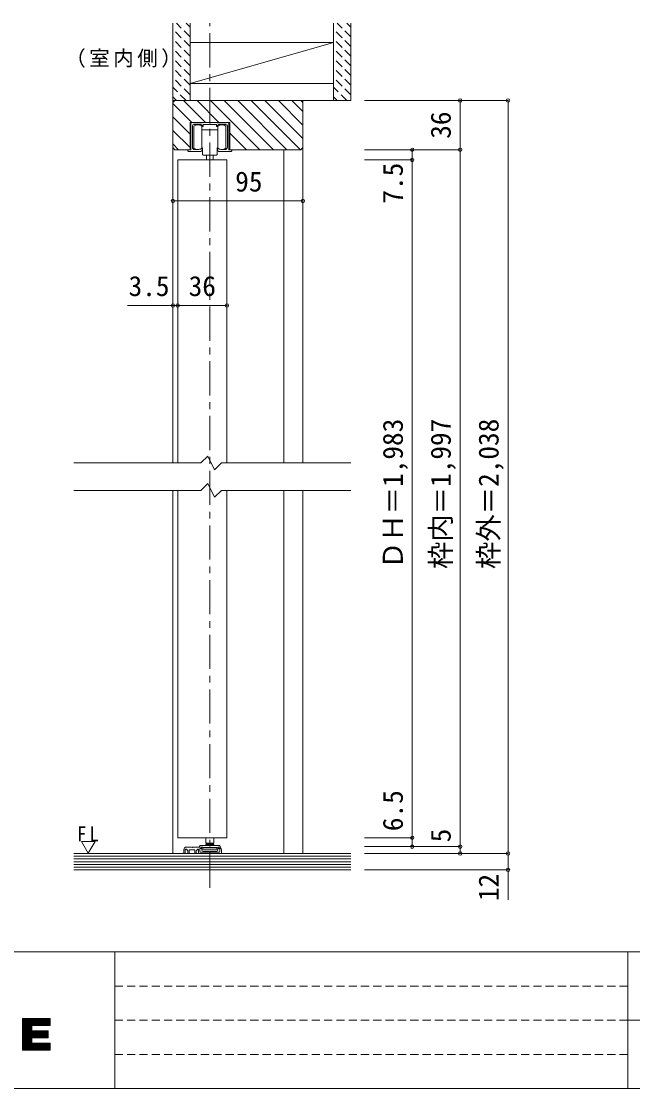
# Model space of a CAD drawing. Units: millimetres on the paper, with parts at other scales. Extents: x -197 to 281, y -138 to 137.
# Drawn here: x -70.8 to 18.6, y -138 to 18.1 of the extents above; entities that cross this region are included whole.
import ezdxf
from ezdxf.enums import TextEntityAlignment as Align

# ---------------------------------------------------------------- set-up
doc = ezdxf.new("R2010")
doc.units = ezdxf.units.MM
doc.header["$PDMODE"] = 32
doc.header["$PDSIZE"] = 0.5
doc.linetypes.add('CHAIN1', pattern=[8, 5, -1, 1, -1])
doc.linetypes.add('DASHED1', pattern=[1.8, 1.2, -0.6])
for name, color, linetype, lineweight in [('0-0_補助線', 7, 'Continuous', 9), ('0-1_通り芯', 4, 'CHAIN1', 9), ('0-3_仕上げ', 2, 'Continuous', 9), ('0-4_枠', 7, 'Continuous', 9), ('0-6_扉', 2, 'Continuous', 9), ('0-A_文字', 3, 'Continuous', 9), ('0-B_寸法', 7, 'Continuous', 9), ('0-C_ハッチ', 4, 'DASHED1', 9), ('F-0_補助線', 7, 'Continuous', 9), ('F-1_枠', 7, 'Continuous', 9)]:
    doc.layers.add(name, color=color, linetype=linetype, lineweight=lineweight)
doc.styles.add('ＭＳ ゴシック', font='')
doc.styles.get('ＭＳ ゴシック').set_extended_font_data('MS Gothic')

# ---------------------------------------------------------------- blocks, each defined once
blk = doc.blocks.new('04')
at = {"layer": '0-0_補助線', "lineweight": 18}
for p, q in [((-2.785, 2.066), (-2.785, -1.734)), ((-2.585, 2.266), (-2.385, 2.266)), ((-2.545, 1.766), (-2.545, -1.353)), ((-2.385, 2.266), (-2.385, 2.246)), ((-2.345, 1.966), (-1.405, 1.966)), ((-1.085, 2.266), (1.115, 2.266)), ((-1.015, 1.646), (-1.039, 1.646)), ((-1.021, 1.646), (-1.015, 1.646)), ((-0.975, 1.966), (-0.085, 1.966)), ((-0.975, 1.686), (-0.975, 1.966)), ((-0.085, 1.966), (0.015, 2.066)), ((1.068, 1.646), (1.045, 1.646)), ((1.605, 1.966), (1.435, 1.966)), ((1.605, 1.966), (2.375, 1.966)), ((2.575, 1.766), (2.575, -1.353)), ((2.815, 2.066), (2.815, -1.734)), ((-3.185, -1.874), (-3.185, -1.794)), ((-2.785, -1.734), (-3.125, -1.734)), ((-1.305, -1.974), (-3.085, -1.974)), ((-2.185, -1.713), (-1.745, -1.713)), ((-1.105, -1.637), (-1.105, -1.774)), ((-0.484, -2.513), (-0.484, -2.543)), ((-0.484, -2.543), (-0.484, -3.234)), ((0.516, -2.513), (0.516, -2.543)), ((0.516, -2.543), (0.516, -3.234)), ((1.135, -1.637), (1.135, -1.774)), ((3.115, -1.974), (1.335, -1.974)), ((1.775, -1.713), (2.215, -1.713)), ((2.815, -1.734), (3.155, -1.734)), ((3.215, -1.794), (3.215, -1.874))]:
    blk.add_line(p, q, dxfattribs=at)
at = {"layer": '0-0_補助線'}
for p, q in [((-2.344, 1.687), (-2.344, 0.837)), ((-1.144, 1.287), (-1.144, 1.687)), ((1.176, 1.687), (1.176, 1.287)), ((2.376, 0.837), (2.376, 1.687)), ((-2.344, 1.047), (-2.344, -0.073)), ((-2.344, 0.647), (-2.344, 0.837)), ((-2.344, -0.473), (-2.344, 0.647)), ((-1.145, 1.19), (-1.045, 1.19)), ((-1.144, 1.287), (-1.144, 0.837)), ((-1.144, 0.837), (-1.144, 0.647)), ((-1.144, 0.647), (-1.144, -0.473)), ((-0.945, 1.19), (-1.045, 1.19)), ((-0.945, 1.19), (-1.045, 1.19)), ((0.015, 1.19), (-0.945, 1.19)), ((0.015, 1.19), (-0.945, 1.19)), ((0.015, 1.19), (0.975, 1.19)), ((0.015, 1.19), (0.975, 1.19)), ((0.975, 1.19), (1.075, 1.19)), ((0.975, 1.19), (1.075, 1.19)), ((1.175, 1.19), (1.075, 1.19)), ((1.176, 0.837), (1.176, 1.287)), ((1.176, 0.647), (1.176, 0.837)), ((1.176, -0.473), (1.176, 0.647)), ((2.376, 0.837), (2.376, 0.647)), ((2.376, 0.647), (2.376, -0.473)), ((-2.344, -0.663), (-2.344, -0.473)), ((-2.344, -0.663), (-2.344, -1.513)), ((-1.045, -1.45), (-1.145, -1.45)), ((-1.144, -0.473), (-1.144, -0.663)), ((-1.144, -1.113), (-1.144, -0.663)), ((-1.144, -1.513), (-1.144, -1.113)), ((-1.045, -1.71), (-1.045, -1.45)), ((-1.045, -1.45), (-1.045, -1.71)), ((1.075, -1.45), (1.175, -1.45)), ((1.075, -1.71), (1.075, -1.45)), ((1.075, -1.45), (1.075, -1.71)), ((1.176, -0.663), (1.176, -0.473)), ((1.176, -0.663), (1.176, -1.113)), ((1.176, -1.113), (1.176, -1.513)), ((2.376, -0.473), (2.376, -0.663)), ((2.376, -1.513), (2.376, -0.663)), ((-1.045, -2.41), (-1.045, -1.71)), ((-0.945, -2.51), (-0.585, -2.51)), ((-0.585, -2.51), (0.015, -2.51)), ((-0.485, -2.51), (0.015, -2.51)), ((0.515, -2.51), (0.015, -2.51)), ((0.615, -2.51), (0.015, -2.51)), ((0.975, -2.51), (0.615, -2.51)), ((1.075, -2.41), (1.075, -1.71))]:
    blk.add_line(p, q, dxfattribs=at)
at = {"layer": '0-0_補助線', "lineweight": 18}
for points in [[(-2.325, 2.186), (-1.085, 2.186), (-1.085, 2.266)], [(0.015, 2.066), (0.115, 1.966), (1.005, 1.966), (1.005, 1.686)], [(1.115, 2.266), (1.115, 2.186), (2.355, 2.186)], [(2.415, 2.246), (2.415, 2.266), (2.615, 2.266)]]:
    blk.add_lwpolyline(points, dxfattribs=at)
for centre, radius, start, end in [((-2.585, 2.066), 0.2, 90, 180), ((-2.345, 1.766), 0.2, 90, 180), ((-2.325, 2.246), 0.06, 180, 270), ((-1.405, 1.616), 0.35, 7.76643, 90), ((-1.039, 1.666), 0.02, 187.76643, 270), ((-1.015, 1.686), 0.04, 270, 0), ((1.045, 1.686), 0.04, 180, 270), ((1.068, 1.666), 0.02, 270, 352.23357), ((1.435, 1.616), 0.35, 90, 172.23357), ((2.355, 2.246), 0.06, 270, 0), ((2.375, 1.766), 0.2, 0, 90), ((2.615, 2.066), 0.2, 0, 90), ((-2.185, -1.353), 0.36, 180, 270), ((-1.185, -1.637), 0.08, 0, 121.23293), ((1.215, -1.637), 0.08, 58.76707, 180), ((2.215, -1.353), 0.36, 270, 0), ((-3.125, -1.794), 0.06, 90, 180), ((-3.085, -1.874), 0.1, 180, 270), ((-1.745, -0.713), 1, 270, 301.23293), ((-1.305, -1.774), 0.2, 270, 0), ((1.335, -1.774), 0.2, 180, 270), ((1.775, -0.713), 1, 238.76707, 270), ((3.115, -1.874), 0.1, 270, 0), ((3.155, -1.794), 0.06, 0, 90)]:
    blk.add_arc(centre, radius, start, end, dxfattribs=at)
at = {"layer": '0-0_補助線'}
for centre, radius, start, end in [((-1.744, 0.887), 1, 53.1301, 126.8699), ((1.776, 0.887), 1, 53.1301, 126.8699), ((-1.744, -0.713), 1, 233.1301, 306.8699), ((1.776, -0.713), 1, 233.1301, 306.8699), ((-0.945, -2.41), 0.1, 180, 270), ((0.975, -2.41), 0.1, 270, 0)]:
    blk.add_arc(centre, radius, start, end, dxfattribs=at)
blk = doc.blocks.new('03')
at = {"layer": '0-0_補助線'}
for p, q in [((-1.466, -0.07), (-1.466, 0.07)), ((-1.366, 0.17), (0.634, 0.17)), ((-0.566, 1.281), (-0.566, 0.474)), ((-0.566, 0.474), (0.634, 0.474)), ((-0.316, 0.43), (-0.566, 0.474)), ((-0.466, 0.37), (-0.566, 0.27)), ((-0.566, 0.17), (-0.566, 0.27)), ((0.634, 0.27), (-0.566, 0.27)), ((-0.466, 0.37), (0.534, 0.37)), ((-0.316, 0.43), (0.384, 0.43)), ((-0.316, 0.43), (-0.316, 0.37)), ((0.384, 0.43), (0.634, 0.474)), ((0.384, 0.43), (0.384, 0.37)), ((0.634, 0.27), (0.534, 0.37)), ((0.634, 0.474), (0.634, 1.281)), ((0.634, 0.27), (0.634, 0.17)), ((0.634, 0.17), (1.434, 0.17)), ((1.534, 0.07), (1.534, -0.07)), ((-1.466, -0.07), (-1.292, -0.07)), ((-1.292, -0.07), (-1.002, -0.116)), ((-1.002, -0.116), (-0.976, -0.12)), ((-0.976, -0.35), (-0.976, -0.12)), ((-0.976, -0.123), (1.044, -0.123)), ((-0.976, -0.39), (1.044, -0.39)), ((-0.966, -0.69), (1.034, -0.69)), ((1.044, -0.12), (1.36, -0.07)), ((1.044, -0.12), (1.044, -0.35)), ((1.36, -0.07), (1.534, -0.07))]:
    blk.add_line(p, q, dxfattribs=at)
for points in [[(-1.126, -0.53), (-1.126, -0.39), (-1.016, -0.39)], [(-1.016, -0.39), (-0.976, -0.39), (-0.976, -0.35)], [(1.044, -0.35), (1.044, -0.39), (1.084, -0.39)], [(1.084, -0.39), (1.194, -0.39), (1.194, -0.53)]]:
    blk.add_lwpolyline(points, dxfattribs=at)
for centre, radius, start, end in [((-1.366, 0.07), 0.1, 90, 180), ((1.434, 0.07), 0.1, 0, 90), ((-0.966, -0.53), 0.16, 180, 270), ((1.034, -0.53), 0.16, 270, 0)]:
    blk.add_arc(centre, radius, start, end, dxfattribs=at)

msp = doc.modelspace()

# ---------------------------------------------------------------- linework, layer by layer
at = {"layer": '0-0_補助線'}
msp.add_line((-42.049, -102.72), (-42.049, -102.82), dxfattribs=at)
at = {"layer": '0-1_通り芯'}
msp.add_line((-43.269, -108.6), (-43.269, 17.85), dxfattribs=at)
at = {"layer": '0-3_仕上げ'}
for p, q in [((-48.669, 6.55), (-48.669, 17.85)), ((-46.169, 6.55), (-46.169, 17.85)), ((-25.169, 6.55), (-25.169, 17.85)), ((-22.669, 6.55), (-22.669, 17.85)), ((-46.169, 15.05), (-25.169, 15.05)), ((-46.169, 9.05), (-25.169, 9.05)), ((-48.669, 6.55), (-22.669, 6.55)), ((-22.669, -103.6), (-63.169, -103.6)), ((-63.169, -106), (-22.669, -106))]:
    msp.add_line(p, q, dxfattribs=at)
at = {"layer": '0-3_仕上げ', "color": 7}
for p, q in [((-25.169, 15.05), (-46.169, 9.05)), ((-63.169, -104), (-22.669, -104)), ((-63.169, -104.4), (-22.669, -104.4)), ((-63.169, -104.8), (-22.669, -104.8)), ((-63.169, -105.2), (-22.669, -105.2)), ((-63.169, -105.6), (-22.669, -105.6))]:
    msp.add_line(p, q, dxfattribs=at)
at = {"layer": '0-4_枠', "color": 4}
for p, q in [((-48.669, -46.477), (-48.669, 6.55)), ((-29.669, -46.477), (-29.669, 6.55)), ((-32.469, -46.477), (-32.469, -0.65)), ((-48.669, -103.6), (-48.669, -50.477)), ((-32.469, -103.6), (-32.469, -50.477)), ((-29.669, -103.6), (-29.669, -50.477))]:
    msp.add_line(p, q, dxfattribs=at)
at = {"layer": '0-4_枠', "color": 3}
for p, q in [((-48.369, 6.55), (-48.669, 6.25)), ((-48.669, 6.25), (-48.669, -0.35)), ((-29.969, 6.55), (-48.369, 6.55)), ((-46.169, 3.35), (-40.369, 3.35)), ((-48.669, -0.35), (-48.369, -0.65))]:
    msp.add_line(p, q, dxfattribs=at)
at = {"layer": '0-4_枠'}
for p, q in [((-46.669, -102.66), (-45.929, -102.66)), ((-45.869, -102.72), (-45.929, -102.66)), ((-45.869, -102.72), (-45.809, -102.66)), ((-44.549, -102.66), (-45.809, -102.66)), ((-45.232, -103.172), (-45.032, -102.972)), ((-44.929, -103.015), (-44.929, -103.4)), ((-44.709, -102.92), (-44.709, -103.32)), ((-44.529, -102.86), (-44.649, -102.86)), ((-44.489, -102.72), (-44.489, -102.82)), ((-42.049, -102.72), (-42.049, -102.82)), ((-42.009, -102.86), (-41.889, -102.86)), ((-41.829, -102.92), (-41.829, -103.32)), ((-47.069, -103.6), (-47.069, -103.06)), ((-47.069, -103.6), (-46.869, -103.6)), ((-46.869, -103.6), (-46.869, -103.051)), ((-46.489, -103.6), (-46.269, -103.6)), ((-46.269, -103.6), (-46.269, -103.08)), ((-46.249, -103.06), (-45.489, -103.06)), ((-45.469, -103.6), (-45.469, -103.08)), ((-45.469, -103.6), (-45.249, -103.6)), ((-45.249, -103.6), (-45.249, -103.215)), ((-44.729, -103.6), (-41.589, -103.6)), ((-44.609, -103.42), (-43.329, -103.42)), ((-43.269, -103.48), (-43.329, -103.42)), ((-41.589, -103.06), (-41.589, -103.6))]:
    msp.add_line(p, q, dxfattribs=at)
at = {"layer": '0-4_枠', "color": 3}
for points in [[(-29.969, -0.65), (-29.669, -0.35), (-29.669, 6.25), (-29.969, 6.55)], [(-48.369, -0.65), (-46.169, -0.65), (-46.169, 3.35)], [(-40.369, 3.35), (-40.369, -0.65), (-29.969, -0.65)]]:
    msp.add_lwpolyline(points, dxfattribs=at)
at = {"layer": '0-4_枠'}
for points in [[(-46.489, -103.6), (-46.489, -103.19), (-46.699, -102.981)], [(-43.269, -103.48), (-43.209, -103.42), (-41.929, -103.42)]]:
    msp.add_lwpolyline(points, dxfattribs=at)
for centre, radius, start, end in [((-46.669, -103.06), 0.4, 90, 180), ((-46.769, -103.051), 0.1, 45, 180), ((-44.989, -103.015), 0.06, 360, 135), ((-44.649, -102.92), 0.06, 90, 180), ((-44.549, -102.72), 0.06, 360, 90), ((-44.529, -102.82), 0.04, 270, 360), ((-41.989, -102.72), 0.06, 90, 180), ((-42.009, -102.82), 0.04, 180, 270), ((-41.989, -103.06), 0.4, 360, 90), ((-41.889, -102.92), 0.06, 0, 90), ((-46.249, -103.08), 0.02, 90, 180), ((-45.489, -103.08), 0.02, 0, 90), ((-45.189, -103.215), 0.06, 135, 180), ((-44.729, -103.4), 0.2, 180, 270), ((-44.609, -103.32), 0.1, 180, 270), ((-41.929, -103.32), 0.1, 270, 0)]:
    msp.add_arc(centre, radius, start, end, dxfattribs=at)
at = {"layer": '0-6_扉', "color": 6}
for p, q in [((-47.969, -2.15), (-40.769, -2.15)), ((-47.969, -46.477), (-47.969, -2.15)), ((-40.769, -46.477), (-40.769, -2.15)), ((-47.969, -101.3), (-47.969, -50.477)), ((-40.769, -101.3), (-40.769, -50.477)), ((-47.969, -101.3), (-40.769, -101.3))]:
    msp.add_line(p, q, dxfattribs=at)
at = {"layer": '0-6_扉'}
for p, q in [((-44.569, -46.477), (-63.169, -46.477)), ((-22.669, -46.477), (-41.569, -46.477)), ((-63.169, -50.477), (-44.569, -50.477)), ((-41.569, -50.477), (-22.669, -50.477))]:
    msp.add_line(p, q, dxfattribs=at)
for points in [[(-41.569, -46.477), (-42.569, -47.477), (-43.569, -45.477), (-44.569, -46.477)], [(-44.569, -50.477), (-43.569, -49.477), (-42.569, -51.477), (-41.569, -50.477)]]:
    msp.add_lwpolyline(points, dxfattribs=at)
at = {"layer": '0-A_文字', "color": 7}
msp.add_line((-62.056, -101.837), (-61.056, -103.569), dxfattribs=at)
msp.add_lwpolyline([(-62.056, -101.837), (-60.056, -101.837), (-61.056, -103.569)], dxfattribs=at)
at = {"layer": '0-B_寸法', "color": 4}
for p, q in [((-6.669, 6.55), (-20.669, 6.55)), ((0.331, 6.55), (-6.669, 6.55)), ((-6.669, -0.65), (-6.669, 6.55)), ((0.331, -103.6), (0.331, 6.55)), ((-6.669, -0.65), (-20.669, -0.65)), ((-13.669, -0.65), (-13.669, -2.15)), ((-6.669, -0.65), (-6.669, -102.6)), ((-13.669, -2.15), (-20.669, -2.15)), ((-13.669, -2.15), (-13.669, -101.3)), ((-48.669, -8.15), (-48.669, -3.15)), ((-29.669, -8.15), (-29.669, -3.15)), ((-48.669, -8.15), (-29.669, -8.15)), ((-47.969, -23.438), (-55.312, -23.438)), ((-47.969, -23.438), (-40.769, -23.438)), ((-13.669, -101.3), (-20.669, -101.3)), ((-13.669, -102.6), (-13.669, -101.3)), ((-6.669, -102.6), (-20.669, -102.6)), ((-13.669, -102.6), (-20.669, -102.6)), ((-6.669, -103.6), (-6.669, -102.6)), ((-6.669, -103.6), (-20.669, -103.6)), ((0.331, -106), (-20.669, -106))]:
    msp.add_line(p, q, dxfattribs=at)
msp.add_lwpolyline([(0.331, -110.379), (0.331, -103.6), (-20.669, -103.6)], dxfattribs=at)
at = {"layer": '0-B_寸法'}
for p in [(-6.669, 6.55), (0.331, 6.55), (-13.669, -0.65), (-6.669, -0.65), (-13.669, -2.15), (-48.669, -8.15), (-29.669, -8.15), (-48.669, -23.438), (-47.969, -23.438), (-40.769, -23.438), (-13.669, -101.3), (-13.669, -102.6), (-6.669, -102.6), (-6.669, -103.6), (0.331, -103.6), (0.331, -106)]:
    msp.add_point(p, dxfattribs=at)
at = {"layer": '0-C_ハッチ'}
for p, q in [((-46.169, 15.877), (-48.143, 17.85)), ((-46.169, 17.291), (-46.729, 17.85)), ((-22.669, 15.877), (-24.643, 17.85)), ((-22.669, 17.291), (-23.229, 17.85)), ((-46.169, 14.462), (-48.669, 16.962)), ((-22.669, 14.462), (-25.169, 16.962)), ((-46.169, 13.048), (-48.669, 15.548)), ((-46.169, 11.634), (-48.669, 14.134)), ((-22.669, 13.048), (-25.169, 15.548)), ((-22.669, 11.634), (-25.169, 14.134)), ((-46.169, 10.22), (-48.669, 12.72)), ((-22.669, 10.22), (-25.169, 12.72)), ((-46.169, 8.806), (-48.669, 11.306)), ((-22.669, 8.806), (-25.169, 11.306)), ((-46.169, 7.391), (-48.669, 9.891)), ((-22.669, 7.391), (-25.169, 9.891)), ((-46.742, 6.55), (-48.669, 8.477)), ((-23.242, 6.55), (-25.169, 8.477)), ((-48.157, 6.55), (-48.669, 7.063)), ((-24.657, 6.55), (-25.169, 7.063))]:
    msp.add_line(p, q, dxfattribs=at)
at = {"layer": '0-C_ハッチ', "linetype": 'Continuous'}
for p, q in [((-43.913, 3.35), (-47.113, 6.55)), ((-41.933, 3.35), (-45.133, 6.55)), ((-35.954, -0.65), (-43.154, 6.55)), ((-33.974, -0.65), (-41.174, 6.55)), ((-31.994, -0.65), (-39.194, 6.55)), ((-30.014, -0.65), (-37.214, 6.55)), ((-29.669, 0.985), (-35.234, 6.55)), ((-29.669, 2.965), (-33.254, 6.55)), ((-29.669, 4.945), (-31.274, 6.55)), ((-45.893, 3.35), (-48.669, 6.126)), ((-46.169, 1.646), (-48.669, 4.146)), ((-46.169, -0.334), (-48.669, 2.166)), ((-37.933, -0.65), (-40.369, 1.786)), ((-47.833, -0.65), (-48.669, 0.186))]:
    msp.add_line(p, q, dxfattribs=at)
at = {"layer": 'F-0_補助線', "color": 3, "lineweight": 18}
msp.add_line((-197.169, -118), (197.831, -118), dxfattribs=at)
at = {"layer": 'F-0_補助線', "color": 2, "linetype": 'DASHED1', "lineweight": 18}
for p, q in [((17.831, -123), (-57.169, -123)), ((17.831, -128), (-57.169, -128)), ((17.831, -133), (-57.169, -133))]:
    msp.add_line(p, q, dxfattribs=at)
at = {"layer": 'F-0_補助線'}
for p, q in [((-70.649, -127.729), (-70.649, -132.346)), ((-70.55, -127.729), (-70.55, -132.346)), ((-70.45, -127.729), (-70.45, -132.346)), ((-70.35, -127.729), (-70.35, -132.346)), ((-70.25, -127.729), (-70.25, -132.346)), ((-70.151, -127.729), (-70.151, -132.346)), ((-70.051, -127.729), (-70.051, -132.346)), ((-69.951, -127.729), (-69.951, -132.346)), ((-69.851, -127.729), (-69.851, -132.346)), ((-69.752, -127.729), (-69.752, -132.346)), ((-69.652, -127.729), (-69.652, -132.346)), ((-69.552, -127.729), (-69.552, -132.346)), ((-69.452, -127.729), (-69.452, -132.346)), ((-69.353, -127.729), (-69.353, -132.346)), ((-69.253, -127.729), (-69.253, -128.744)), ((-69.153, -127.729), (-69.153, -128.744)), ((-69.054, -127.729), (-69.054, -128.744)), ((-68.954, -127.729), (-68.954, -128.744)), ((-68.854, -127.729), (-68.854, -128.744)), ((-68.754, -127.729), (-68.754, -128.744)), ((-68.655, -127.729), (-68.655, -128.744)), ((-68.555, -127.729), (-68.555, -128.744)), ((-68.455, -127.729), (-68.455, -128.744)), ((-68.355, -127.729), (-68.355, -128.744)), ((-68.256, -127.729), (-68.256, -128.744)), ((-68.156, -127.729), (-68.156, -128.744)), ((-68.056, -127.729), (-68.056, -128.744)), ((-67.956, -127.729), (-67.956, -128.744)), ((-67.857, -127.729), (-67.857, -128.744)), ((-67.757, -127.729), (-67.757, -128.744)), ((-67.657, -127.729), (-67.657, -128.744)), ((-67.558, -127.729), (-67.558, -128.744)), ((-67.458, -127.729), (-67.458, -128.744)), ((-67.358, -127.729), (-67.358, -128.744)), ((-67.258, -127.729), (-67.258, -128.744)), ((-67.159, -127.729), (-67.159, -128.744)), ((-67.059, -127.729), (-67.059, -128.744)), ((-66.959, -127.729), (-66.959, -128.744)), ((-66.859, -127.729), (-66.859, -128.744)), ((-66.76, -127.729), (-66.76, -128.744)), ((-66.66, -127.729), (-66.66, -128.744)), ((-69.253, -129.533), (-69.253, -130.548)), ((-69.153, -129.533), (-69.153, -130.548)), ((-69.054, -129.533), (-69.054, -130.548)), ((-68.954, -129.533), (-68.954, -130.548)), ((-68.854, -129.533), (-68.854, -130.548)), ((-68.754, -129.533), (-68.754, -130.548)), ((-68.655, -129.533), (-68.655, -130.548)), ((-68.555, -129.533), (-68.555, -130.548)), ((-68.455, -129.533), (-68.455, -130.548)), ((-68.355, -129.533), (-68.355, -130.548)), ((-68.256, -129.533), (-68.256, -130.548)), ((-68.156, -129.533), (-68.156, -130.548)), ((-68.056, -129.533), (-68.056, -130.548)), ((-67.956, -129.533), (-67.956, -130.548)), ((-67.857, -129.533), (-67.857, -130.548)), ((-67.757, -129.533), (-67.757, -130.548)), ((-67.657, -129.533), (-67.657, -130.548)), ((-67.558, -129.533), (-67.558, -130.548)), ((-67.458, -129.533), (-67.458, -130.548)), ((-67.358, -129.533), (-67.358, -130.548)), ((-67.258, -129.533), (-67.258, -130.548)), ((-67.159, -129.533), (-67.159, -130.548)), ((-67.059, -129.533), (-67.059, -130.548)), ((-66.959, -129.533), (-66.959, -130.548)), ((-69.253, -131.329), (-69.253, -132.346)), ((-69.153, -131.329), (-69.153, -132.346)), ((-69.054, -131.329), (-69.054, -132.346)), ((-68.954, -131.329), (-68.954, -132.346)), ((-68.854, -131.329), (-68.854, -132.346)), ((-68.754, -131.329), (-68.754, -132.346)), ((-68.655, -131.329), (-68.655, -132.346)), ((-68.555, -131.329), (-68.555, -132.346)), ((-68.455, -131.329), (-68.455, -132.346)), ((-68.355, -131.329), (-68.355, -132.346)), ((-68.256, -131.329), (-68.256, -132.346)), ((-68.156, -131.329), (-68.156, -132.346)), ((-68.056, -131.329), (-68.056, -132.346)), ((-67.956, -131.329), (-67.956, -132.346)), ((-67.857, -131.329), (-67.857, -132.346)), ((-67.757, -131.329), (-67.757, -132.346)), ((-67.657, -131.329), (-67.657, -132.346)), ((-67.558, -131.329), (-67.558, -132.346)), ((-67.458, -131.329), (-67.458, -132.346)), ((-67.358, -131.329), (-67.358, -132.346)), ((-67.258, -131.329), (-67.258, -132.346)), ((-67.159, -131.329), (-67.159, -132.346)), ((-67.059, -131.329), (-67.059, -132.346)), ((-66.959, -131.329), (-66.959, -132.346)), ((-66.859, -131.329), (-66.859, -132.346)), ((-66.76, -131.329), (-66.76, -132.346)), ((-66.66, -131.329), (-66.66, -132.346))]:
    msp.add_line(p, q, dxfattribs=at)
at = {"layer": 'F-0_補助線', "color": 3, "lineweight": 18}
msp.add_lwpolyline([(-197.169, 137), (197.831, 137), (197.831, -138), (-197.169, -138)], close=True, dxfattribs=at)
at = {"layer": 'F-0_補助線', "color": 2, "lineweight": 18}
for points in [[(-112.169, -118), (-57.169, -118), (-57.169, -138), (-112.169, -138)], [(17.831, -118), (57.831, -118), (57.831, -128), (17.831, -128)], [(17.831, -128), (57.831, -128), (57.831, -138), (17.831, -138)]]:
    msp.add_lwpolyline(points, close=True, dxfattribs=at)
at = {"layer": 'F-1_枠'}
msp.add_lwpolyline([(-66.608, -128.744), (-66.608, -127.729), (-70.649, -127.729), (-70.649, -132.346), (-66.608, -132.346), (-66.608, -131.329), (-69.302, -131.329), (-69.302, -130.548), (-66.898, -130.548), (-66.898, -129.533), (-69.302, -129.533), (-69.302, -128.744)], close=True, dxfattribs=at)

# ---------------------------------------------------------------- block references
at = {"layer": '0-0_補助線'}
for name, p in [('04', (-43.284, 1.084)), ('03', (-43.303, -102.581))]:
    msp.add_blockref(name, p, dxfattribs=at)

# ---------------------------------------------------------------- texts
at = {"layer": '0-A_文字', "color": 7, "char_height": 2.199, "attachment_point": 7, "style": 'ＭＳ ゴシック'}
for s, insert in [('\\T1.17;（室内側）', (-64.419, 11.35)), ('\\T1.36;\\W0.9;FL', (-62.681, -101.837))]:
    msp.add_mtext(s, dxfattribs=dict(at, insert=insert))
at = {"layer": '0-B_寸法', "style": 'ＭＳ ゴシック'}
for s, p in [('36', (-7.169, 0.95)), ('7.5', (-14.169, -8.544)), ('ＤＨ＝1,983', (-14.169, -61.977)), ('枠内＝1,997', (-7.169, -61.977)), ('枠外＝2,038', (-0.169, -61.977)), ('6.5', (-14.169, -100.332)), ('5', (-7.169, -101.966)), ('12', (-0.169, -110.566))]:
    msp.add_text(s, height=2.933, rotation=90, dxfattribs=at).set_placement(p, align=Align.BOTTOM_LEFT)
for s, p in [('95', (-39.56, -7.65)), ('3.5', (-55.153, -22.938)), ('36', (-46.369, -22.938))]:
    msp.add_text(s, height=2.933, dxfattribs=at).set_placement(p, align=Align.BOTTOM_LEFT)

doc.saveas('drawing.dxf')
